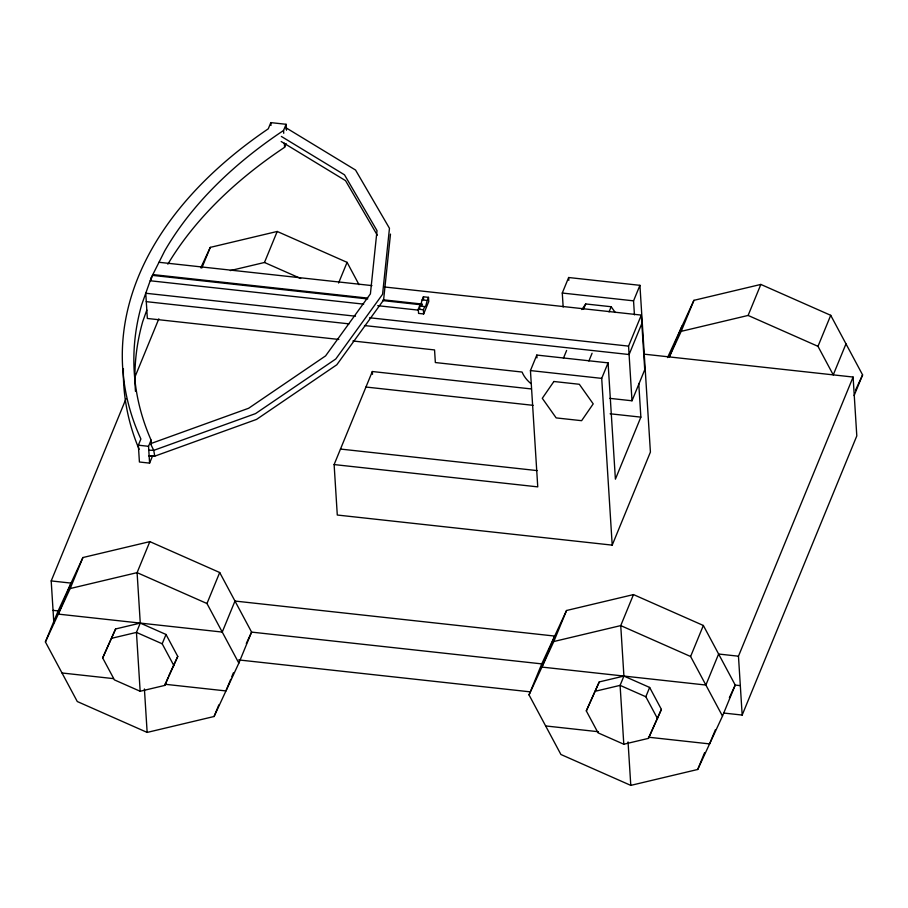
<?xml version="1.0" encoding="UTF-8"?>
<svg xmlns="http://www.w3.org/2000/svg" width="908" height="908" viewBox="0 0 908 908"><rect width="100%" height="100%" fill="white"/><g stroke="black" fill="none" stroke-linecap="round" stroke-linejoin="round"><path stroke-width="1.36" d="M390.485 234.094L383.585 300.06L336.823 364.766L256.544 419.405L154.757 456.156L148.787 455.975M422.129 299.89L420.483 306.019L419.575 306.087L418.304 309.197L418.565 313.396L423.661 313.952L428.758 301.547L428.485 297.347L423.4 296.791L422.129 299.89L427.214 300.446L428.485 297.347M427.214 300.446L425.58 306.586L419.575 306.087L419.757 308.89M152.147 456.917L149.593 463.125L139.412 462.002L138.357 445.192L140.899 438.984A539.397 322.351 -3.6 0 1 268.269 128.822L270.822 122.614L286.088 124.294L283.546 130.491A539.42 322.374 -3.6 0 0 164.689 250.948L151.296 277.644L141.659 304.782A539.42 322.374 -3.6 0 0 151.08 440.096L151.352 444.307M150.614 280.572L152.839 274.579L367.638 298.096M146.812 310.059L142.715 321.602A539.42 322.374 -3.6 0 0 135.485 391.405M53.844 622.979L51.2 580.927L126.008 398.76M134.611 377.796L158.832 318.821M45.4 641.933L58.135 610.914L82.912 557.535L149.843 541.622L219.702 572.517L251.595 632.104L238.849 663.124L214.072 716.503L147.153 732.415L77.282 701.532L45.4 641.933L70.177 588.543L82.912 557.535M201.792 268.042L210.281 247.373L277.212 231.461L347.083 262.355L359.035 284.692M149.593 463.125L148.537 446.305L151.08 440.096M167.855 264.171A539.42 322.374 -3.6 0 1 284.601 147.312L286.133 143.589M149.843 541.622L137.097 572.642L140.275 623.092L136.45 632.399L140.161 691.26L164.813 685.404L177.764 656.427L166.016 634.476L140.275 623.092L115.622 628.96L102.672 657.925L114.419 679.888L140.161 691.26M230.326 270.595L264.478 262.48L277.212 231.461M102.672 657.925L115.622 628.96M173.939 665.734L162.192 643.783L166.016 634.476M164.813 685.404L168.162 677.266M238.849 663.124L206.967 603.525L219.702 572.517M338.582 283.024L347.083 262.355M214.072 716.503L218.851 704.88M230.723 679.309L225.944 690.931L164.813 684.246M231.778 676.721L233.379 672.839M563.164 307.04L562.279 293.034L568.646 277.519L639.924 285.328L650.412 452.082L612.208 545.129L337.288 515.029L334.121 464.567L372.325 371.52L531.021 388.908M423.661 313.952L423.4 309.753L424.672 306.654M334.121 464.567L537.752 486.87L530.442 370.577L536.81 355.062L608.076 362.871L615.397 479.174L640.866 417.135L638.755 383.505M563.425 358.229L566.615 350.477M583.594 309.117L585.717 303.953L611.175 306.734L615.249 312.5M588.883 361.021L592.073 353.257M609.052 311.909L611.175 306.734M612.208 545.129L601.709 378.375L608.076 362.871M634.431 314.849L633.557 300.843L639.924 285.328M609.801 398.351L632.002 400.78L628.563 346.118L641.309 315.099L384.64 286.996M641.831 323.509L629.096 354.529L364.46 325.552M632.002 400.78L644.737 369.76L641.309 315.099M529.035 694.904L541.77 663.884L566.547 610.494L633.478 594.592L703.348 625.476L735.23 685.075L722.496 716.083L697.719 769.473L630.788 785.386L560.917 754.491L529.035 694.904L553.812 641.513L566.547 610.494M667.55 357.593L693.928 300.332L760.847 284.431L830.718 315.314L862.6 374.913L854.11 395.582M682.056 325.904L669.321 356.923L681.182 331.352L693.928 300.332M633.478 594.592L620.743 625.601L623.91 676.063L620.096 685.37L623.796 744.231L648.448 738.374L661.399 709.398L649.651 687.447L623.91 676.063L599.257 681.919L586.307 710.896L598.054 732.847L623.796 744.231M681.182 331.352L748.113 315.439L760.847 284.431M586.307 710.896L599.257 681.919M657.574 718.705L645.826 696.742L649.651 687.447M648.448 738.374L661.399 709.398M722.496 716.083L690.602 656.495L703.348 625.476M845.984 343.86L833.249 374.879L817.983 346.334L830.718 315.314M723.642 713.03L742.177 715.061L738.465 656.2L853.1 377.047L643.965 354.143M697.719 769.473L704.608 752.675M715.425 729.692L709.579 743.902L648.46 737.205M742.177 715.061L856.8 435.908L853.1 377.047M200.793 267.826L210.281 247.373M168.638 676.097L177.764 656.427M246.306 643.488L251.595 632.104L541.77 663.884M855.563 390.077L862.6 374.913M729.362 697.719L735.23 685.075L740.315 685.631M581.858 309.56L585.717 303.953M151.647 443.286L248.644 408.26L325.586 355.891L370.407 293.874L377.013 230.655L344.507 174.824L281.355 136.438M70.177 588.543L137.097 572.642L206.967 603.525M111.797 638.256L136.45 632.399L162.192 643.783M553.812 641.513L620.743 625.601L690.602 656.495M595.432 691.226L620.096 685.37L645.826 696.742M148.969 450.209L153.747 450.357L255.534 413.605L335.801 358.966L382.574 294.26L389.464 228.294L355.55 170.046L286.168 127.88L286.508 129.821M150.501 455.93L154.757 456.156L153.747 450.357L150.853 444.409M562.279 293.034L633.557 300.843M159.002 262.287L371.951 285.6M383.085 299.788L422.39 304.089M152.896 275.419L367.695 298.936M383.131 300.627L422.447 304.929M418.304 309.197L423.4 309.753M150.195 280.765L363.665 304.146M377.705 305.678L418.44 310.139M355.493 316.211L145.757 293.25L147.346 318.47L338.82 339.444M369.567 317.755L628.563 346.118M146.279 301.649L348.978 323.85M352.906 340.988L434.557 349.932L435.352 362.542L522.066 372.042A29.782 22.927 22.3 0 0 530.896 383.585M530.442 370.577L601.709 378.375M365.958 387.035L533.087 405.331M610.131 413.776L640.866 417.135M340.489 449.063L537.105 470.594M138.357 445.192L148.537 446.305M51.2 580.927L71.051 583.106L58.305 614.114L222.244 632.07L234.979 601.051L554.686 636.065L541.951 667.085L705.879 685.041L718.614 654.021L738.465 656.2M53.05 610.358L58.135 610.914M238.679 659.923L530.215 691.851M62.016 672.987L113.421 678.616M545.651 725.946L598.44 731.735M748.113 315.439L817.983 346.334M264.478 262.48L300.696 278.495M281.174 141.512L345.528 180.624L377.319 235.24M628.052 741.938L630.788 785.386M568.646 277.519L568.828 280.322M536.81 355.062L536.98 357.865M423.4 296.791L423.571 299.595M372.325 371.52L372.507 374.323M286.088 124.294L286.451 129.901M283.546 130.491L283.727 133.294M284.34 143.112L284.601 147.312M270.822 122.614L270.993 125.418M151.296 277.644L151.352 278.484M144.417 688.968L147.153 732.415M139.106 449.301A539.397 322.351 -3.6 0 1 123.397 368.591M553.88 381.496L542.292 398.306L556.173 417.907L581.619 420.688L593.208 403.878L579.327 384.277L553.88 381.496"/></g></svg>
